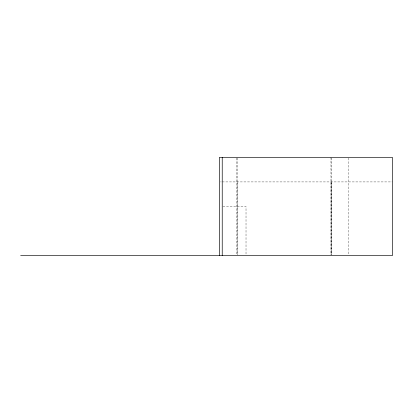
<?xml version="1.0" encoding="UTF-8"?>
<svg xmlns="http://www.w3.org/2000/svg" width="413" height="413" viewBox="0 0 413 413"><rect width="100%" height="100%" fill="white"/><g stroke="black" fill="none" stroke-linecap="round" stroke-linejoin="round"><path stroke-width="0.31" stroke-dasharray="2.06 1.55" d="M220.527 181.916L221.223 181.916M222.23 181.916L392.35 181.916M222.87 206.5L246.019 206.5L246.019 255.028M348.252 157.978L348.252 255.028M331.66 181.916L331.66 255.028M331.309 157.978L331.309 255.022M331.076 181.916L331.076 255.028M330.963 157.332L330.963 255.022M237.78 157.978L237.78 255.022M237.661 181.916L237.661 255.028M236.618 157.978L236.618 255.028"/><path stroke-width="0.62" d="M20.65 255.668L392.35 255.668L392.35 157.332L219.442 157.332L219.442 255.668M222.23 157.332L222.23 255.668"/></g></svg>
